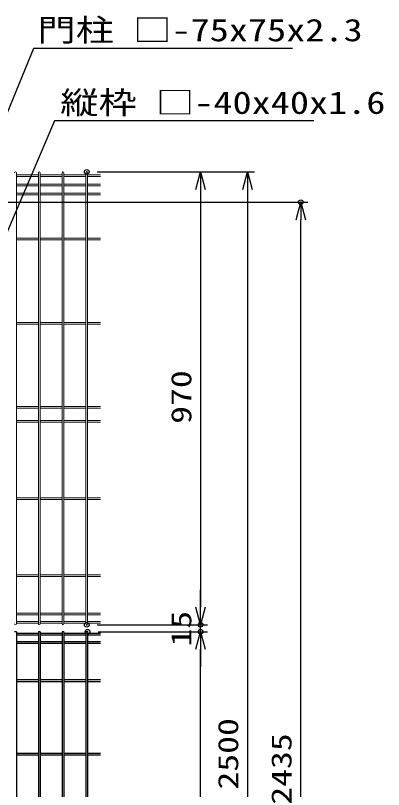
# Model space of a CAD drawing. Units: millimetres, scale not verified. Extents: x -6301 to 6301, y -4454 to 4456.
# Drawn here: x -3541 to -2754, y 482 to 2140 of the extents above; entities that cross this region are included whole.
import ezdxf
from ezdxf.enums import TextEntityAlignment as Align

# ---------------------------------------------------------------- set-up
doc = ezdxf.new("R2010")
doc.units = ezdxf.units.MM
doc.header["$LTSCALE"] = 20
doc.header["$PDMODE"] = 32
doc.header["$PDSIZE"] = 10
for name, color, linetype, lineweight in [('0-1_0', 4, 'Continuous', 25), ('0-4_LAYER12', 3, 'Continuous', 25), ('0-B_LAYER05', 4, 'Continuous', 25)]:
    doc.layers.add(name, color=color, linetype=linetype, lineweight=lineweight)
doc.layers.add('0-6_DEFPOINTS', color=7, linetype='Continuous')
doc.styles.add('ＭＳ ゴシック', font='')
doc.styles.get('ＭＳ ゴシック').set_extended_font_data('MS Gothic')

# ---------------------------------------------------------------- blocks, each defined once
blk = doc.blocks.new('_Open30')
at = {"layer": '0-1_0', "color": 2}
blk.add_line((0, 0), (-20, 0), dxfattribs=at)
blk.add_lwpolyline([(-20, 5.36), (0, 0), (-20, -5.36)], dxfattribs=at)

msp = doc.modelspace()

# ---------------------------------------------------------------- linework, layer by layer
at = {"layer": '0-1_0', "lineweight": 15}
for p, q in [((-3539.1, 1803.4), (-3539.1, 837)), ((-3491.93, 1798.57), (-3539.1, 1798.57)), ((-3491.93, 1794.97), (-3539.1, 1794.97)), ((-3491.93, 1803.4), (-3491.93, 837)), ((-3488.33, 1803.4), (-3488.33, 837)), ((-3441.16, 1798.57), (-3488.33, 1798.57)), ((-3441.16, 1794.97), (-3488.33, 1794.97)), ((-3441.16, 1803.4), (-3441.16, 837)), ((-3437.56, 1803.4), (-3437.56, 837)), ((-3390.39, 1798.57), (-3437.56, 1798.57)), ((-3390.39, 1794.97), (-3437.56, 1794.97)), ((-3390.39, 1803.4), (-3390.39, 837)), ((-3386.79, 1803.4), (-3386.79, 837)), ((-3359.13, 1798.57), (-3386.79, 1798.57)), ((-3359.13, 1794.97), (-3386.79, 1794.97)), ((-3491.93, 1779), (-3539.1, 1779)), ((-3491.93, 1775.4), (-3539.1, 1775.4)), ((-3441.16, 1779), (-3488.33, 1779)), ((-3441.16, 1775.4), (-3488.33, 1775.4)), ((-3390.39, 1779), (-3437.56, 1779)), ((-3390.39, 1775.4), (-3437.56, 1775.4)), ((-3359.13, 1779), (-3386.79, 1779)), ((-3359.13, 1775.4), (-3386.79, 1775.4)), ((-3491.93, 1759.43), (-3539.1, 1759.43)), ((-3441.16, 1759.43), (-3488.33, 1759.43)), ((-3390.39, 1759.43), (-3437.56, 1759.43)), ((-3359.13, 1759.43), (-3386.79, 1759.43)), ((-3491.93, 1755.83), (-3539.1, 1755.83)), ((-3441.16, 1755.83), (-3488.33, 1755.83)), ((-3390.39, 1755.83), (-3437.56, 1755.83)), ((-3359.13, 1755.83), (-3386.79, 1755.83)), ((-3491.93, 1663), (-3539.1, 1663)), ((-3491.93, 1659.4), (-3539.1, 1659.4)), ((-3441.16, 1663), (-3488.33, 1663)), ((-3441.16, 1659.4), (-3488.33, 1659.4)), ((-3390.39, 1663), (-3437.56, 1663)), ((-3390.39, 1659.4), (-3437.56, 1659.4)), ((-3359.13, 1663), (-3386.79, 1663)), ((-3359.13, 1659.4), (-3386.79, 1659.4)), ((-3491.93, 1482.75), (-3539.1, 1482.75)), ((-3491.93, 1479.15), (-3539.1, 1479.15)), ((-3441.16, 1482.75), (-3488.33, 1482.75)), ((-3441.16, 1479.15), (-3488.33, 1479.15)), ((-3390.39, 1482.75), (-3437.56, 1482.75)), ((-3390.39, 1479.15), (-3437.56, 1479.15)), ((-3359.13, 1482.75), (-3386.79, 1482.75)), ((-3359.13, 1479.15), (-3386.79, 1479.15)), ((-3491.93, 1302.5), (-3539.1, 1302.5)), ((-3491.93, 1298.9), (-3539.1, 1298.9)), ((-3441.16, 1302.5), (-3488.33, 1302.5)), ((-3441.16, 1298.9), (-3488.33, 1298.9)), ((-3390.39, 1302.5), (-3437.56, 1302.5)), ((-3390.39, 1298.9), (-3437.56, 1298.9)), ((-3359.13, 1302.5), (-3386.79, 1302.5)), ((-3359.13, 1298.9), (-3386.79, 1298.9)), ((-3491.93, 1272.5), (-3539.1, 1272.5)), ((-3491.93, 1268.9), (-3539.1, 1268.9)), ((-3441.16, 1272.5), (-3488.33, 1272.5)), ((-3441.16, 1268.9), (-3488.33, 1268.9)), ((-3390.39, 1272.5), (-3437.56, 1272.5)), ((-3390.39, 1268.9), (-3437.56, 1268.9)), ((-3359.13, 1272.5), (-3386.79, 1272.5)), ((-3359.13, 1268.9), (-3386.79, 1268.9)), ((-3491.93, 1107.25), (-3539.1, 1107.25)), ((-3491.93, 1103.65), (-3539.1, 1103.65)), ((-3441.16, 1107.25), (-3488.33, 1107.25)), ((-3441.16, 1103.65), (-3488.33, 1103.65)), ((-3390.39, 1107.25), (-3437.56, 1107.25)), ((-3390.39, 1103.65), (-3437.56, 1103.65)), ((-3359.13, 1107.25), (-3386.79, 1107.25)), ((-3359.13, 1103.65), (-3386.79, 1103.65)), ((-3491.93, 942), (-3539.1, 942)), ((-3491.93, 938.4), (-3539.1, 938.4)), ((-3441.16, 942), (-3488.33, 942)), ((-3441.16, 938.4), (-3488.33, 938.4)), ((-3390.39, 942), (-3437.56, 942)), ((-3390.39, 938.4), (-3437.56, 938.4)), ((-3359.13, 942), (-3386.79, 942)), ((-3359.13, 938.4), (-3386.79, 938.4)), ((-3491.93, 860.03), (-3539.1, 860.03)), ((-3491.93, 856.43), (-3539.1, 856.43)), ((-3441.16, 860.03), (-3488.33, 860.03)), ((-3441.16, 856.43), (-3488.33, 856.43)), ((-3390.39, 860.03), (-3437.56, 860.03)), ((-3390.39, 856.43), (-3437.56, 856.43)), ((-3359.13, 860.03), (-3386.79, 860.03)), ((-3359.13, 856.43), (-3386.79, 856.43)), ((-3491.93, 842.4), (-3539.1, 842.4)), ((-3491.93, 838.8), (-3539.1, 838.8)), ((-3441.16, 842.4), (-3488.33, 842.4)), ((-3441.16, 838.8), (-3488.33, 838.8)), ((-3390.39, 842.4), (-3437.56, 842.4)), ((-3390.39, 838.8), (-3437.56, 838.8)), ((-3359.13, 842.4), (-3386.79, 842.4)), ((-3359.13, 838.8), (-3386.79, 838.8))]:
    msp.add_line(p, q, dxfattribs=at)
at = {"layer": '0-1_0', "color": 1}
for p, q in [((-3366.09, 1805.2), (-3029.83, 1805.2)), ((-3366.09, 1805.2), (-3130.11, 1805.2)), ((-3606.07, 1740.2), (-2915.8, 1740.2)), ((-3366.09, 835.2), (-3130.11, 835.2)), ((-3366.09, 835.2), (-3130.11, 835.2)), ((-3364.29, 820.2), (-3130.11, 820.2)), ((-3364.29, 820.2), (-3130.11, 820.2))]:
    msp.add_line(p, q, dxfattribs=at)
at = {"layer": '0-1_0', "color": 2}
for p, q in [((-3145.11, 1767.7), (-3145.11, 872.7)), ((-3044.83, 1767.7), (-3044.83, -657.3)), ((-2930.8, -657.3), (-2930.8, 1702.7)), ((-3145.11, 872.7), (-3145.11, 910.2)), ((-3145.11, 820.2), (-3145.11, 835.2)), ((-3145.11, -627.3), (-3145.11, 782.7)), ((-3145.11, 782.7), (-3145.11, 745.2))]:
    msp.add_line(p, q, dxfattribs=at)
at = {"layer": '0-1_0', "lineweight": 15}
for centre, start, end in [((-3540.9, 1803.4), 0, 180), ((-3490.13, 1803.4), 0, 180), ((-3439.36, 1803.4), 0, 180), ((-3388.59, 1803.4), 0, 180), ((-3540.9, 837), 180, 0), ((-3490.13, 837), 180, 0), ((-3439.36, 837), 180, 0), ((-3388.59, 837), 180, 0)]:
    msp.add_arc(centre, 1.8, start, end, dxfattribs=at)
at = {"layer": '0-4_LAYER12', "color": 7}
for points in [[(-2948.39, 2069.69), (-3502.72, 2069.69), (-3634.8, 1746.55)], [(-2902.99, 1914.19), (-3457.32, 1914.19), (-3749.53, 1229.06)]]:
    msp.add_lwpolyline(points, dxfattribs=at)
at = {"layer": '0-6_DEFPOINTS'}
for p in [(-3388.59, 1805.2), (-3388.59, 1805.2), (-2930.8, 1740.2), (-3388.59, 835.2), (-3388.59, 835.2), (-3145.11, 835.2), (-3145.11, 835.2), (-3386.79, 820.2), (-3145.11, 820.2)]:
    msp.add_point(p, dxfattribs=at)
at = {"layer": '0-B_LAYER05'}
for p, q in [((-3539.1, 820.2), (-3542.7, 820.2)), ((-3539.1, 820.2), (-3539.1, -77.3)), ((-3491.93, 816.6), (-3539.1, 816.6)), ((-3491.93, 813), (-3539.1, 813)), ((-3491.93, 820.2), (-3491.93, -77.3)), ((-3488.33, 820.2), (-3491.93, 820.2)), ((-3488.33, 820.2), (-3488.33, -77.3)), ((-3441.16, 816.6), (-3488.33, 816.6)), ((-3441.16, 813), (-3488.33, 813)), ((-3441.16, 820.2), (-3441.16, -77.3)), ((-3437.56, 820.2), (-3441.16, 820.2)), ((-3437.56, 820.2), (-3437.56, -77.3)), ((-3390.39, 816.6), (-3437.56, 816.6)), ((-3390.39, 813), (-3437.56, 813)), ((-3390.39, 820.2), (-3390.39, -77.3)), ((-3386.79, 820.2), (-3390.39, 820.2)), ((-3386.79, 820.2), (-3386.79, -77.3)), ((-3359.13, 816.6), (-3386.79, 816.6)), ((-3359.13, 813), (-3386.79, 813)), ((-3491.93, 798.97), (-3539.1, 798.97)), ((-3441.16, 798.97), (-3488.33, 798.97)), ((-3390.39, 798.97), (-3437.56, 798.97)), ((-3359.13, 798.97), (-3386.79, 798.97)), ((-3491.93, 795.37), (-3539.1, 795.37)), ((-3441.16, 795.37), (-3488.33, 795.37)), ((-3390.39, 795.37), (-3437.56, 795.37)), ((-3359.13, 795.37), (-3386.79, 795.37)), ((-3491.93, 717), (-3539.1, 717)), ((-3491.93, 713.4), (-3539.1, 713.4)), ((-3441.16, 717), (-3488.33, 717)), ((-3441.16, 713.4), (-3488.33, 713.4)), ((-3390.39, 717), (-3437.56, 717)), ((-3390.39, 713.4), (-3437.56, 713.4)), ((-3359.13, 717), (-3386.79, 717)), ((-3359.13, 713.4), (-3386.79, 713.4)), ((-3491.93, 559.5), (-3539.1, 559.5)), ((-3491.93, 555.9), (-3539.1, 555.9)), ((-3441.16, 559.5), (-3488.33, 559.5)), ((-3441.16, 555.9), (-3488.33, 555.9)), ((-3390.39, 559.5), (-3437.56, 559.5)), ((-3390.39, 555.9), (-3437.56, 555.9)), ((-3359.13, 559.5), (-3386.79, 559.5)), ((-3359.13, 555.9), (-3386.79, 555.9))]:
    msp.add_line(p, q, dxfattribs=at)

# ---------------------------------------------------------------- block references
at = {"layer": '0-1_0', "xscale": 1.875, "yscale": 1.875}
for p, rotation in [((-3145.11, 1805.2), 90), ((-3044.83, 1805.2), 90), ((-2930.8, 1740.2), 90), ((-3145.11, 835.2), 270), ((-3145.11, 835.2), 270), ((-3145.11, 820.2), 90), ((-3145.11, 820.2), 90)]:
    msp.add_blockref('_Open30', p, dxfattribs=dict(at, rotation=rotation))

# ---------------------------------------------------------------- texts
at = {"layer": '0-1_0', "color": 3, "style": 'ＭＳ ゴシック', "width": 1.3}
for s, p in [('970', (-3151.78, 1265.56)), ('15', (-3151.78, 788.54)), ('2500', (-3051.5, 482.34)), ('2435', (-2937.47, 449.84))]:
    msp.add_text(s, height=43.26, rotation=90, dxfattribs=at).set_placement(p, align=Align.BOTTOM_LEFT)
at = {"layer": '0-4_LAYER12', "style": 'ＭＳ ゴシック', "width": 1.25}
for s, p in [('門柱 □-75x75x2.3', (-3494.06, 2070.44)), ('縦枠 □-40x40x1.6', (-3445.32, 1914.94))]:
    msp.add_text(s, height=48.09, dxfattribs=at).set_placement(p, align=Align.BOTTOM_LEFT)

doc.saveas('drawing.dxf')
